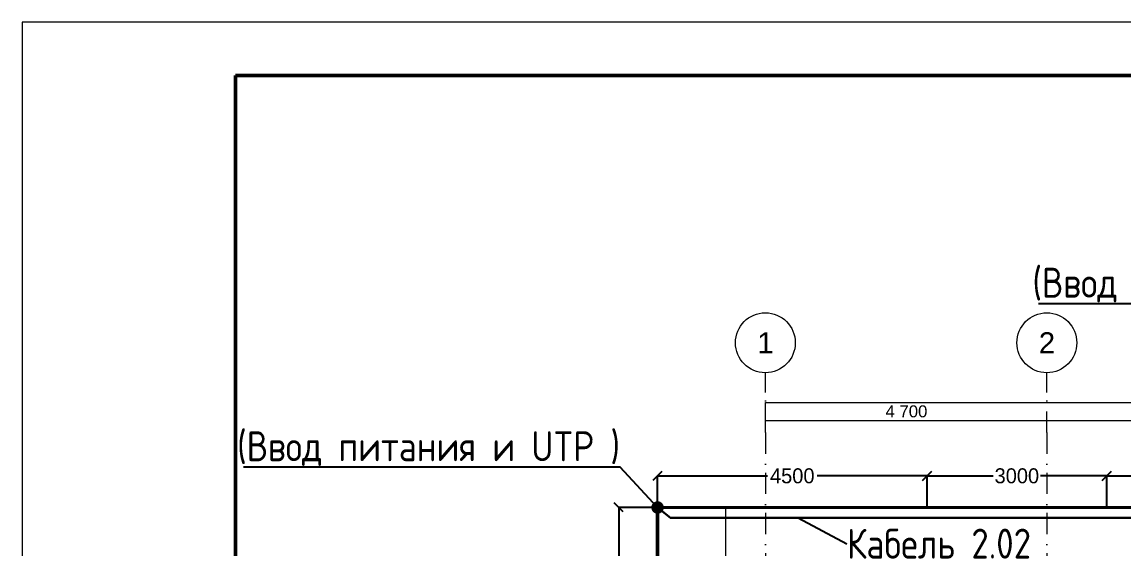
# Model space of a CAD drawing. Header units: millimetres. Extents: x 1499747 to 4230374, y -28481 to 441852.
# Drawn here: x 2607100 to 2625498, y 192712 to 201510 of the extents above; entities that cross this region are included whole.
import ezdxf
from ezdxf import colors
from ezdxf.entities.mleader import LeaderData, LeaderLine
from ezdxf.enums import TextEntityAlignment as Align
from ezdxf.math import Vec2, Vec3
from ezdxf.xclip import XClip

# ---------------------------------------------------------------- set-up
doc = ezdxf.new("R2010")
doc.units = ezdxf.units.MM
doc.header["$MEASUREMENT"] = 0
doc.header["$XCLIPFRAME"] = 0
doc.linetypes.add('Штрихпунктирная', pattern=[670.277762, 352.777767, -176.388884, 0, -141.111112])
doc.layers.add('0_ANNOT_Dimensions', color=7, linetype='Continuous')
doc.layers.add('Чертеж и Рисунок', color=7, linetype='Continuous')
for name, color, linetype, lineweight in [('13 этаж_25_Парапет_Ном._пера__20_Ном._пера__1', 1, 'Continuous', 18), ('13 этаж_25_Размер - ГКЛ перегородки_Ном._пера__1_Ном._пера__7', 7, 'Continuous', 18), ('13 этаж_25_Размер - Осевые Размеры_Ном._пера__1_Ном._пера__7', 7, 'Continuous', 18), ('13 этаж_25_Элемент Модели - Оси_Ном._пера__2_Ном._пера__8', 8, 'Continuous', 18), ('Кабель 2x4mm', 200, 'Continuous', 30), ('Кабель 2х6 mm', 150, 'Continuous', 30), ('ТП', 250, 'Continuous', 30)]:
    doc.layers.add(name, color=color, linetype=linetype, lineweight=lineweight)
doc.styles.add('ISOCPEUR_4', font='isocpeur.ttf', dxfattribs={"width": 0.85, "height": 250})
doc.styles.add('СГЕНЕРИР_СТИЛЬ_2', font='arial.ttf')
doc.styles.add('СПДС', font='isocpeur.ttf', dxfattribs={"width": 0.9})
doc.dimstyles.get("Standard").update_dxf_attribs({"dimtxt": 0.18, "dimasz": 0.18, "dimexe": 0.18, "dimexo": 0.0625, "dimgap": 0.09, "dimtad": 0, "dimtih": 1, "dimtoh": 1, "dimdec": 4, "dimzin": 0, "dimdsep": 46, "dimtxsty": 'Standard', "dimcen": 0.09, "dimadec": 0, "dimazin": 0, "dimtfac": 1, "dimtdec": 4, "dimtofl": 0, "dimtmove": 0, "dimatfit": 3, "dimfxl": 1, "dimtolj": 1, "dimtzin": 0, "dimarcsym": 0})

# ---------------------------------------------------------------- blocks, each defined once
blk = doc.blocks.new('Чертеж_4_25', base_point=(1186000, 29700))
at = {"layer": '13 этаж_25_Парапет_Ном._пера__20_Ном._пера__1', "color": 9, "linetype": 'Continuous', "true_color": 0xc7c8ca}
for p, q in [((1160605, 31664), (1160605, 47714)), ((1160605, 47714), (1171930, 47714))]:
    blk.add_line(p, q, dxfattribs=at)
at = {"layer": '13 этаж_25_Размер - ГКЛ перегородки_Ном._пера__1_Ном._пера__7', "color": 9, "linetype": 'Continuous', "true_color": 0xc7c8ca}
for p, q in [((1168606, 47714), (1160905, 47714)), ((1161747, 45664), (1161747, 47714))]:
    blk.add_line(p, q, dxfattribs=at)
at = {"layer": '13 этаж_25_Размер - Осевые Размеры_Ном._пера__1_Ном._пера__7', "linetype": 'Continuous'}
for p, q in [((1162405, 49464), (1162405, 49464)), ((1162405, 49464), (1214205, 49464)), ((1162405, 49464), (1162405, 49464)), ((1162405, 49264), (1162405, 49464)), ((1162405, 49164), (1162405, 49164)), ((1162405, 49164), (1167105, 49164)), ((1162405, 49164), (1162405, 49164)), ((1162405, 49164), (1162405, 49164)), ((1167105, 49164), (1167105, 49164)), ((1167105, 49164), (1167105, 49164)), ((1167105, 49164), (1167105, 49164)), ((1167105, 49164), (1171805, 49164)), ((1167105, 49164), (1167105, 49164))]:
    blk.add_line(p, q, dxfattribs=at)
at = {"layer": '13 этаж_25_Элемент Модели - Оси_Ном._пера__2_Ном._пера__8', "linetype": 'Штрихпунктирная'}
for p, q in [((1162405, 48964), (1162405, 49964)), ((1167105, 48964), (1167105, 49964)), ((1162405, 48964), (1162405, 14064)), ((1167105, 48964), (1167105, 14064))]:
    blk.add_line(p, q, dxfattribs=at)
at = {"layer": '13 этаж_25_Элемент Модели - Оси_Ном._пера__2_Ном._пера__8', "linetype": 'Continuous'}
for p, q in [((1162405, 48964), (1162405, 48964)), ((1162405, 48964), (1162405, 48964)), ((1167105, 48964), (1167105, 48964)), ((1167105, 48964), (1167105, 48964))]:
    blk.add_line(p, q, dxfattribs=at)
for centre in [(1162405, 50464), (1167105, 50464)]:
    blk.add_circle(centre, 500, dxfattribs=at)
at = {"layer": '13 этаж_25_Размер - Осевые Размеры_Ном._пера__1_Ном._пера__7', "linetype": 'Continuous', "insert": (1164411, 49216), "char_height": 200, "attachment_point": 7, "style": 'СГЕНЕРИР_СТИЛЬ_2'}
blk.add_mtext('\\A1;{\\pql;\\fArial|b0|i0|c204|p0;\\W1.000000;4\xa0700}', dxfattribs=at)
at = {"layer": '13 этаж_25_Элемент Модели - Оси_Ном._пера__2_Ном._пера__8', "linetype": 'Continuous', "char_height": 350, "attachment_point": 1, "style": 'СГЕНЕРИР_СТИЛЬ_2'}
for s, insert in [('\\A1;{\\pql;\\fArial|b0|i0|c204|p0;\\W1.000000;1}', (1162271, 50639)), ('\\A1;{\\pql;\\fArial|b0|i0|c204|p0;\\W1.000000;2}', (1166971, 50639))]:
    blk.add_mtext(s, dxfattribs=dict(at, insert=insert))
blk = doc.blocks.new('_Oblique')
at = {"color": 0, "linetype": 'ByBlock', "lineweight": -2}
blk.add_line((-0.5, -0.5), (0.5, 0.5), dxfattribs=at)
blk = doc.blocks.new('*D507')
at = {"layer": '0_ANNOT_Dimensions', "color": 0, "lineweight": -2, "transparency": 16777216}
for p, q in [((2625210, 193405), (2625210, 193932)), ((2625210, 193932), (2627814, 193932)), ((2631210, 193932), (2628606, 193932)), ((2631210, 193405), (2631210, 193932))]:
    blk.add_line(p, q, dxfattribs=at)
at = {"layer": 'Defpoints', "color": 0, "lineweight": 30, "transparency": 16777216}
for p in [(2631210, 193932), (2625210, 193405), (2631210, 193405)]:
    blk.add_point(p, dxfattribs=at)
at = {"layer": '0_ANNOT_Dimensions', "color": 0, "lineweight": -2, "transparency": 16777216, "xscale": 150, "yscale": 150, "zscale": 150, "rotation": 180}
blk.add_blockref('_Oblique', (2625210, 193932), dxfattribs=at)
at = {"layer": '0_ANNOT_Dimensions', "color": 0, "lineweight": -2, "transparency": 16777216, "xscale": 150, "yscale": 150, "zscale": 150}
blk.add_blockref('_Oblique', (2631210, 193932), dxfattribs=at)
at = {"layer": '0_ANNOT_Dimensions', "color": 0, "lineweight": 25, "transparency": 16777216, "insert": (2628210, 193932), "char_height": 250, "attachment_point": 5}
blk.add_mtext('\\A1;6000', dxfattribs=at)
blk = doc.blocks.new('*D508')
at = {"layer": '0_ANNOT_Dimensions', "color": 0, "lineweight": -2, "transparency": 16777216}
for p, q in [((2622210, 193405), (2622210, 193932)), ((2622210, 193932), (2623314, 193932)), ((2625210, 193932), (2624106, 193932)), ((2625210, 193405), (2625210, 193932))]:
    blk.add_line(p, q, dxfattribs=at)
at = {"layer": 'Defpoints', "color": 0, "lineweight": 30, "transparency": 16777216}
for p in [(2625210, 193932), (2622210, 193405), (2625210, 193405)]:
    blk.add_point(p, dxfattribs=at)
at = {"layer": '0_ANNOT_Dimensions', "color": 0, "lineweight": -2, "transparency": 16777216, "xscale": 150, "yscale": 150, "zscale": 150, "rotation": 180}
blk.add_blockref('_Oblique', (2622210, 193932), dxfattribs=at)
at = {"layer": '0_ANNOT_Dimensions', "color": 0, "lineweight": -2, "transparency": 16777216, "xscale": 150, "yscale": 150, "zscale": 150}
blk.add_blockref('_Oblique', (2625210, 193932), dxfattribs=at)
at = {"layer": '0_ANNOT_Dimensions', "color": 0, "lineweight": 25, "transparency": 16777216, "insert": (2623710, 193932), "char_height": 250, "attachment_point": 5}
blk.add_mtext('\\A1;3000', dxfattribs=at)
blk = doc.blocks.new('*D509')
at = {"layer": '0_ANNOT_Dimensions', "color": 0, "lineweight": -2, "transparency": 16777216}
for p, q in [((2617710, 193405), (2617710, 193932)), ((2617710, 193932), (2619544, 193932)), ((2622210, 193932), (2620377, 193932)), ((2622210, 193405), (2622210, 193932))]:
    blk.add_line(p, q, dxfattribs=at)
at = {"layer": 'Defpoints', "color": 0, "lineweight": 30, "transparency": 16777216}
for p in [(2622210, 193932), (2617710, 193405), (2622210, 193405)]:
    blk.add_point(p, dxfattribs=at)
at = {"layer": '0_ANNOT_Dimensions', "color": 0, "lineweight": -2, "transparency": 16777216, "xscale": 150, "yscale": 150, "zscale": 150, "rotation": 180}
blk.add_blockref('_Oblique', (2617710, 193932), dxfattribs=at)
at = {"layer": '0_ANNOT_Dimensions', "color": 0, "lineweight": -2, "transparency": 16777216, "xscale": 150, "yscale": 150, "zscale": 150}
blk.add_blockref('_Oblique', (2622210, 193932), dxfattribs=at)
at = {"layer": '0_ANNOT_Dimensions', "color": 0, "lineweight": 25, "transparency": 16777216, "insert": (2619960, 193932), "char_height": 250, "attachment_point": 5}
blk.add_mtext('\\A1;4500', dxfattribs=at)
blk = doc.blocks.new('*D567')
at = {"layer": '0_ANNOT_Dimensions', "color": 0, "lineweight": -2, "transparency": 16777216}
for p, q in [((2617710, 193405), (2617063, 193405)), ((2617063, 193405), (2617063, 190530)), ((2617063, 187405), (2617063, 190280)), ((2617710, 187405), (2617063, 187405))]:
    blk.add_line(p, q, dxfattribs=at)
at = {"layer": 'Defpoints', "color": 0, "lineweight": 30, "transparency": 16777216}
for p in [(2617710, 193405), (2617063, 187405), (2617710, 187405)]:
    blk.add_point(p, dxfattribs=at)
at = {"layer": '0_ANNOT_Dimensions', "color": 0, "lineweight": -2, "transparency": 16777216, "xscale": 150, "yscale": 150, "zscale": 150}
for p, rotation in [((2617063, 193405), 90), ((2617063, 187405), 270)]:
    blk.add_blockref('_Oblique', p, dxfattribs=dict(at, rotation=rotation))
at = {"layer": '0_ANNOT_Dimensions', "color": 0, "lineweight": 25, "transparency": 16777216, "insert": (2617063, 190405), "char_height": 250, "attachment_point": 5}
blk.add_mtext('\\A1;6000', dxfattribs=at)
blk = doc.blocks.new('*U32')
at = {"lineweight": 0}
blk.add_lwpolyline([(-415, -5), (5, -5), (5, 292), (-415, 292)], close=True, dxfattribs=at)
at = {"color": 0, "linetype": 'Continuous', "lineweight": 50}
blk.add_lwpolyline([(-395, 287), (0, 287), (0, 0), (-395, 0)], close=True, dxfattribs=at)
at = {"style": 'СПДС'}
for tag, p in [('ШИФР_ПРОЕКТА_ЛИСТ2', (-65, 7.5)), ('ЛИСТ_второй', (-5, 5))]:
    blk.add_attdef(tag, text='', height=2.5, dxfattribs=at).set_placement(p, align=Align.MIDDLE_CENTER)

msp = doc.modelspace()

# ---------------------------------------------------------------- block references
at = {"layer": 'Чертеж и Рисунок', "linetype": 'Continuous'}
ref = msp.add_blockref('Чертеж_4_25', (2643105.69495, 175391.14665), dxfattribs=at)
XClip(ref).set_block_clipping_path([(1144000, 0), (1228000, 59400.0000000006)])

# ---------------------------------------------------------------- next in the draw order: hatches: boundary and pattern name
at = {"layer": 'Кабель 2x4mm', "lineweight": 30, "true_color": 0xcd2027}
h = msp.add_hatch(color=242, dxfattribs=at)
h.dxf.hatch_style = 1
h.paths.add_polyline_path([(2617816.59098, 193404.52894, 1), (2617605.48611, 193404.52894, 1)])

# ---------------------------------------------------------------- next in the draw order: linework, layer by layer
at = {"layer": 'Кабель 2х6 mm', "color": 219, "lineweight": 40, "true_color": 0x642165}
for points in [[(2617710.38508, 193405.19741), (2622210.38508, 193405.19741)], [(2625210.38508, 193405.19741), (2631210.38508, 193405.19741)]]:
    msp.add_lwpolyline(points, dxfattribs=at)
at = {"layer": 'Кабель 2х6 mm', "color": 244, "lineweight": 50, "true_color": 0x991b1e}
msp.add_lwpolyline([(2617710.38508, 187405.19741), (2617710.38508, 193405.19741)], dxfattribs=at)
at = {"layer": 'Кабель 2х6 mm', "lineweight": 30}
for points in [[(2617710.38508, 193405.19741), (2617710.38508, 177404.39741)], [(2641786.22012, 176255.19741), (2641786.22012, 176947.65106), (2639009.22993, 176947.65106), (2639009.22993, 178706.43181), (2627056.50939, 178706.43181), (2627056.50939, 193230.59689), (2617926.82866, 193230.59689), (2617710.38508, 193403.90227)], [(2617710.38508, 193403.90227), (2631210.38508, 193403.90227)]]:
    msp.add_lwpolyline(points, dxfattribs=at)
at = {"layer": 'Кабель 2х6 mm', "color": 215, "lineweight": 40, "true_color": 0xa953a0}
msp.add_lwpolyline([(2622210.38508, 193405.19741), (2625210.38508, 193405.19741)], dxfattribs=at)

# ---------------------------------------------------------------- next in the draw order: block references
at = {"lineweight": 0, "xscale": 178.1472622323158, "yscale": 178.1472622323158, "zscale": 178.1472622323158}
msp.add_blockref('*U32', (2681031.35679, 149490.59409), dxfattribs=at)

# ---------------------------------------------------------------- next in the draw order: dimensions: what is measured, and where the dimension line sits
at = {"layer": '0_ANNOT_Dimensions', "lineweight": 25}
for base, p1, p2, picture, middle in [((2622210.38508, 193931.76859), (2617710.38508, 193405.19741), (2622210.38508, 193405.19741), '*D509', (2619960.38508, 193931.76859)), ((2625210.38508, 193931.76859), (2622210.38508, 193405.19741), (2625210.38508, 193405.19741), '*D508', (2623710.38508, 193931.76859)), ((2631210.38508, 193931.76859), (2625210.38508, 193405.19741), (2631210.38508, 193405.19741), '*D507', (2628210.38508, 193931.76859))]:
    dim = msp.add_linear_dim(base=base, p1=p1, p2=p2, dimstyle='Standard', override={"dimtxt": 250, "dimasz": 150, "dimdec": 0, "dimblk1": 'Oblique', "dimblk2": 'Oblique', "dimsah": 1}, dxfattribs=at)
    dim.commit()
    dim.dimension.update_dxf_attribs({"geometry": picture, "text_midpoint": middle})
dim = msp.add_linear_dim(base=(2617063.49664, 187405.19741), p1=(2617710.38508, 193405.19741), p2=(2617710.38508, 187405.19741), angle=90, dimstyle='Standard', override={"dimtxt": 250, "dimasz": 150, "dimdec": 0, "dimblk1": 'Oblique', "dimblk2": 'Oblique', "dimsah": 1}, dxfattribs=at)
dim.commit()
dim.dimension.update_dxf_attribs({"geometry": '*D567', "text_midpoint": (2617063.49664, 190405.19741)})

# ---------------------------------------------------------------- next in the draw order: leaders
at = {"layer": 'ТП', "lineweight": 30}
ml = msp.add_multileader_mtext('Standard', dxfattribs=at)
ml.set_content('(Ввод питания и UTP )', color=256, style='ISOCPEUR_4')
ml.set_leader_properties()
ml.build(insert=Vec2(0, 0))
ml.multileader.update_dxf_attribs({"text_right_attachment_type": 6, "dogleg_length": 0.00000000013, "arrow_head_size": 0.18})
ctx = ml.context
ctx.base_point, ctx.char_height, ctx.arrow_head_size, ctx.landing_gap_size, ctx.plane_origin = Vec3(2624327.77266, 197132.46065), 500, 0.18, 0.09, Vec3(2629374.5726, 202965.24804)
ctx.right_attachment, ctx.text_align_type = 6, 2
notes = []
notes.append((ctx, [(1, (1, 1, 0), (2630362.95266, 196807.46065), (-1, 0), 0.00000000013, [(0, [(2631210.38508, 193405.19741)], 0, [])])]))
ctx.mtext.insert, ctx.mtext.alignment, ctx.mtext.flow_direction = Vec3(2630362.86266, 197407.46065), 3, 5
ml = msp.add_multileader_mtext('Standard', dxfattribs=at)
ml.set_content('(Ввод питания и UTP )', color=256, style='ISOCPEUR_4')
ml.set_leader_properties()
ml.build(insert=Vec2(0, 0))
ml.multileader.update_dxf_attribs({"text_right_attachment_type": 6, "dogleg_length": 0.00000000013, "arrow_head_size": 0.18})
ctx = ml.context
ctx.base_point, ctx.char_height, ctx.arrow_head_size, ctx.landing_gap_size, ctx.plane_origin = Vec3(2611049.75216, 194401.62437), 500, 0.18, 0.09, Vec3(2615874.5726, 202965.24804)
ctx.right_attachment, ctx.text_align_type = 6, 2
notes.append((ctx, [(1, (1, 1, 0), (2617084.93216, 194076.62437), (-1, 0), 0.00000000013, [(0, [(2617710.38508, 193405.19741)], 0, [])])]))
ctx.mtext.insert, ctx.mtext.alignment, ctx.mtext.flow_direction = Vec3(2617084.84216, 194676.62437), 3, 5
ml = msp.add_multileader_mtext('Standard', dxfattribs=at)
ml.set_content('Кабель 2.02', color=256, style='ISOCPEUR_4')
ml.set_leader_properties()
ml.build(insert=Vec2(0, 0))
ml.multileader.update_dxf_attribs({"text_right_attachment_type": 6, "dogleg_length": 0.36, "arrow_head_size": 0.18})
ctx = ml.context
ctx.base_point, ctx.char_height, ctx.arrow_head_size, ctx.landing_gap_size, ctx.plane_origin, ctx.plane_x_axis, ctx.plane_y_axis = Vec3(2620872.94968, 192799.68731), 500, 0.18, 0.09, Vec3(2630421.95021, 190427.44253), Vec3(0.9999997664, 0.0006834744), Vec3(-0.0006834744, 0.9999997664)
ctx.right_attachment = 6
notes.append((ctx, [(0, (1, 1, 0), (2620872.94968, 192799.68731), (0.9999997664, 0.0006834744), 0.00000000013, [(0, [(2620060.38508, 193230.59689)], 0, [])])]))
ctx.mtext.insert, ctx.mtext.text_direction, ctx.mtext.rotation, ctx.mtext.width, ctx.mtext.flow_direction = Vec3(2620872.86881, 193049.68731), Vec3(0.9999997664, 0.0006834744), 0.0006834744, 3333.2408404, 5
for ctx, leaders in notes:
    for number, flags, end, landing, length, lines in leaders:
        leader = LeaderData()
        leader.index, (leader.has_last_leader_line, leader.has_dogleg_vector, leader.attachment_direction) = number, flags
        leader.last_leader_point, leader.dogleg_vector, leader.dogleg_length = Vec3(end), Vec3(landing), length
        for number, points, colour, breaks in lines:
            line = LeaderLine()
            line.index, line.vertices, line.color, line.breaks = number, Vec3.list(points), colors.encode_raw_color(colour), breaks
            leader.lines.append(line)
        ctx.leaders.append(leader)

doc.saveas('drawing.dxf')
